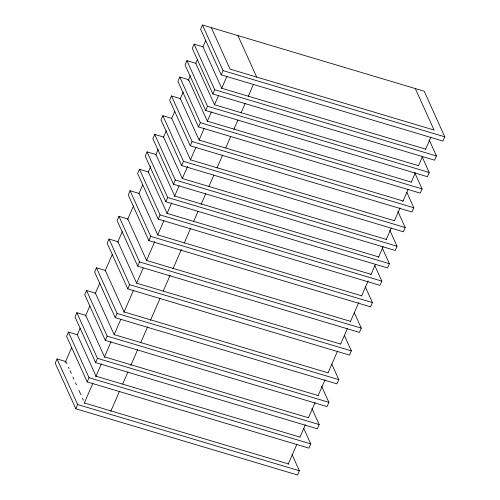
<?xml version="1.0" encoding="UTF-8"?>
<svg xmlns="http://www.w3.org/2000/svg" width="500" height="500" viewBox="0 0 500 500"><rect width="100%" height="100%" fill="white"/><g stroke="black" fill="none" stroke-linecap="round" stroke-linejoin="round"><path stroke-width="0.75" d="M300.006 437.106L96.019 376.188L77.294 334.719L68.425 332.069L66.581 336.3L87.175 381.919L308.9 448.131L310.75 443.9L303.775 428.462M308.45 417.762L104.462 356.85L85.738 315.381L76.869 312.731L75.019 316.962L95.619 362.581L317.344 428.787L319.188 424.562L311.9 408.419M318.15 395.544L114.162 334.631L95.438 293.163L86.569 290.512L84.719 294.744L105.319 340.356L327.044 406.569L328.888 402.337L321.6 386.2M328.056 372.837L124.069 311.925L105.344 270.456L96.475 267.806L94.631 272.038L115.225 317.656L336.95 383.869L338.8 379.637L331.831 364.194M340.613 344.081L136.625 283.169L117.9 241.7L109.031 239.05L107.181 243.281L127.781 288.894L349.506 355.106L351.35 350.875L344.381 335.438M350.531 321.356L146.544 260.438L127.819 218.969L118.95 216.325L117.106 220.556L137.7 266.169L359.425 332.381L361.275 328.15L354.306 312.712M361.688 295.8L157.7 234.881L138.975 193.412L130.106 190.763L128.262 194.994L148.856 240.613L370.581 306.825L372.431 302.594L365.144 286.45M371.062 274.319L167.075 213.406L148.35 171.938L139.481 169.288L137.637 173.519L158.231 219.137L379.956 285.344L381.806 281.112L374.837 265.675M378.663 256.919L174.675 196.006L155.95 154.537L147.081 151.888L145.231 156.119L165.831 201.731L387.556 267.944L389.4 263.712L382.113 247.575M386.294 239.431L182.306 178.519L163.581 137.05L154.713 134.4L152.869 138.631L173.463 184.244L395.188 250.456L397.038 246.225L389.75 230.087M394.45 220.744L190.463 159.831L171.737 118.362L162.869 115.712L161.025 119.944L181.619 165.556L403.344 231.769L405.194 227.537L397.906 211.4M403.075 200.987L199.088 140.075L180.362 98.606L171.494 95.956L169.65 100.188L190.244 145.8L411.969 212.013L413.819 207.781L406.844 192.344M411.325 182.094L207.338 121.175L188.612 79.706L179.744 77.062L177.894 81.294L198.494 126.906L420.219 193.119L422.062 188.888L414.775 172.75M418.488 165.675L214.5 104.763L195.775 63.294L186.906 60.644L185.062 64.875L205.656 110.487L427.381 176.7L429.231 172.469L422.262 157.031M425.7 149.162L221.713 88.25L202.987 46.781L194.119 44.131L192.269 48.362L212.869 93.975L434.594 160.188L436.438 155.956L429.15 139.819M202.463 25L200.613 29.231L221.213 74.844L442.938 141.056L444.781 136.825L424.188 91.213L202.463 25L223.056 70.612L221.213 74.844M66.888 363.7L65.931 361.587L57.062 358.944L55.219 363.175L75.812 408.787L297.538 475L299.387 470.769L292.1 454.631M65.144 362.531L71.706 347.506M77.325 334.625L80.138 328.188M85.45 316.019L89.825 306.006M95.131 293.837L99.819 283.106M105.125 270.944L112.312 254.481M117.625 242.319L122.306 231.588M127.619 219.419L133.55 205.825M138.863 193.663L142.613 185.075M148.231 172.194L150.731 166.469M155.731 155.019L158.231 149.294M163.225 137.844L166.35 130.688M171.663 118.525L174.781 111.369M180.094 99.206L183.219 92.05M188.212 80.6L190.4 75.594M195.712 63.425L197.587 59.131M202.894 46.969L205.706 40.531M87.175 381.919L89.019 377.688L68.425 332.069M95.619 362.581L97.463 358.35L76.869 312.731M105.319 340.356L107.163 336.125L86.569 290.512M115.225 317.656L117.075 313.425L96.475 267.806M127.781 288.894L129.625 284.669L109.031 239.05M137.7 266.169L139.55 261.938L118.95 216.325M148.856 240.613L150.706 236.381L130.106 190.763M158.231 219.137L160.081 214.906L139.481 169.288M165.831 201.731L167.675 197.5L147.081 151.888M173.463 184.244L175.306 180.012L154.713 134.4M181.619 165.556L183.469 161.331L162.869 115.712M190.244 145.8L192.087 141.575L171.494 95.956M198.494 126.906L200.338 122.675L179.744 77.062M205.656 110.487L207.506 106.263L186.906 60.644M212.869 93.975L214.713 89.744L194.119 44.131M75.812 408.787L77.663 404.556L57.062 358.944M84.181 403.288L92.931 383.25M95.738 376.812L101.363 363.931M104.175 357.488L111.044 341.75M114.169 334.594L120.725 319.562M123.85 312.406L133.537 290.225M136.656 283.069L143.219 268.044M146.344 260.887L154.775 241.569M157.587 235.131L163.831 220.819M166.956 213.663L171.644 202.925M174.456 196.488L179.137 185.756M182.262 178.6L187.575 166.431M190.381 159.994L196.006 147.113M199.131 139.956L204.125 128.506M207.25 121.356L211.312 112.05M214.438 104.894L218.494 95.594M221.619 88.438L226.931 76.275M110.787 411.231L119.537 391.194M122.656 384.038L127.969 371.875M130.781 365.438L137.65 349.694M140.775 342.537L147.65 326.794M150.456 320.356L160.144 298.175M163.263 291.019L170.138 275.275M172.95 268.831L181.381 249.513M184.194 243.075L190.75 228.044M193.562 221.606L197.938 211.588M201.062 204.431L205.744 193.7M208.869 186.544L213.869 175.094M216.994 167.938L222.613 155.056M225.738 147.906L230.738 136.456M233.856 129.3L237.919 119.994M241.044 112.844L245.106 103.537M248.225 96.381L253.538 84.219M288.169 464.2L296.919 444.162M300.038 437.006L305.35 424.844M308.475 417.688L315.031 402.663M318.156 395.506L325.031 379.762M328.15 372.606L337.525 351.144M340.644 343.988L347.519 328.244M350.331 321.806L358.762 302.481M361.575 296.044L368.131 281.019M370.944 274.575L375.319 264.556M378.444 257.4L383.125 246.669M386.25 239.513L391.25 228.062M394.375 220.906L399.994 208.031M402.806 201.588L408.119 189.425M411.238 182.269L415.3 172.969M418.425 165.812L422.481 156.506M425.606 149.35L430.919 137.188M223.056 70.612L444.781 136.825M214.713 89.744L436.438 155.956M207.506 106.263L429.231 172.469M200.338 122.675L422.062 188.888M192.087 141.575L413.819 207.781M183.469 161.331L405.194 227.537M175.306 180.012L397.038 246.225M167.675 197.5L389.4 263.712M160.081 214.906L381.806 281.112M150.706 236.381L372.431 302.594M139.55 261.938L361.275 328.15M129.625 284.669L351.35 350.875M117.075 313.425L338.8 379.637M107.163 336.125L328.888 402.337M97.463 358.35L319.188 424.562M89.019 377.688L310.75 443.9M84.656 403.056L288.644 463.975M77.663 404.556L299.387 470.769M415.319 88.562L434.044 130.031L230.056 69.119L211.331 27.65M237.938 35.594L256.663 77.062M68.469 367.212L69.106 368.619M70.056 370.725L71.325 373.537M72.912 377.056L73.869 379.162M75.456 382.675L76.406 384.787M78.944 390.406L80.85 394.625M82.438 398.137L83.387 400.25"/></g></svg>
